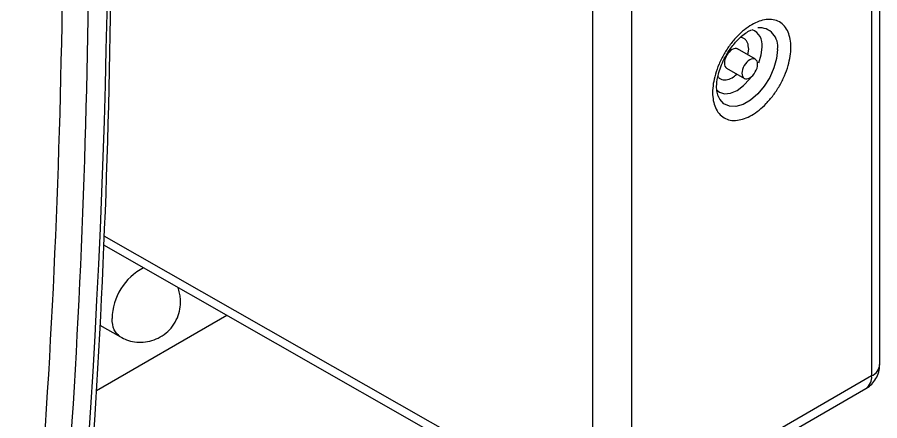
# Model space of a CAD drawing. Header units: millimetres. Extents: x 0 to 432, y 0 to 279.
# Drawn here: x 381.64 to 412.82, y 182.17 to 196.75 of the extents above; entities that cross this region are included whole.
import ezdxf

# ---------------------------------------------------------------- set-up
doc = ezdxf.new("R2010")
doc.units = ezdxf.units.MM

msp = doc.modelspace()

# ---------------------------------------------------------------- linework, layer by layer
for p, q in [((412.817, 184.201), (412.817, 216.706)), ((412.525, 216.298), (412.525, 183.793)), ((402.445, 178.788), (402.445, 211.293)), ((403.857, 178.789), (403.857, 211.294)), ((408.326, 195.232), (407.677, 195.607)), ((408.05, 195.392), (408.081, 195.602)), ((407.277, 194.914), (407.926, 194.54)), ((384.771, 188.856), (402.445, 178.788)), ((384.756, 188.524), (402.657, 178.327)), ((384.503, 183.261), (389.218, 185.983)), ((384.626, 185.63), (385.369, 185.201)), ((412.525, 183.793), (403.857, 178.789)), ((403.649, 178.331), (412.317, 183.335))]:
    msp.add_line(p, q)
at = {"flags": 128}
for points in [[(409.122, 195.591), (409.09, 195.266), (408.995, 194.923), (408.843, 194.581), (408.643, 194.261), (408.407, 193.981), (408.147, 193.758), (407.88, 193.604), (407.621, 193.528), (407.384, 193.535), (407.184, 193.624), (407.033, 193.79), (406.972, 193.914)], [(408.45, 195.103), (408.533, 195.389), (408.564, 195.677)], [(406.915, 194.134), (407.021, 194.048), (407.208, 193.99), (407.426, 194.012), (407.66, 194.111), (407.894, 194.282), (408.112, 194.512), (408.173, 194.591)]]:
    msp.add_lwpolyline(points, dxfattribs=at)
for centre, radius, start, end in [((55.8, 203.36), 329.154, 352.78216, 7.21784), ((407.99, 195.763), 0.58, 351.4712, 68.7022), ((408.458, 195.703), 0.673, 350.3653, 94.1967), ((387.201, 185.812), 2.133, 117.8241, 178.5697), ((412.339, 184.235), 0.48, 292.7739, 355.906), ((412.034, 183.739), 0.493, 305.0246, 6.2871)]:
    msp.add_arc(centre, radius, start, end)
for points, knots in [([(380.708, 244.897), (382.433, 230.276), (383.3, 216.007), (383.3, 188.468), (382.433, 175.2), (380.708, 162.572)], [0, 0, 0, 0, 0.5, 0.5, 1, 1, 1, 1]), ([(382.452, 162.066), (384.185, 174.753), (385.057, 188.084), (385.057, 215.751), (384.185, 230.088), (382.452, 244.777)], [0, 0, 0, 0, 0.5, 0.5, 1, 1, 1, 1]), ([(381.642, 162.061), (383.373, 174.731), (384.244, 188.042), (384.244, 215.67), (383.373, 229.986), (381.642, 244.654)], [0, 0, 0, 0, 0.5, 0.5, 1, 1, 1, 1]), ([(409.605, 195.665), (409.605, 195.563), (409.588, 195.348), (409.511, 194.998), (409.381, 194.633), (409.197, 194.268), (408.973, 193.925), (408.721, 193.631), (408.457, 193.389), (408.191, 193.206), (407.924, 193.081), (407.66, 193.018), (407.408, 193.022), (407.184, 193.105), (407, 193.258), (406.87, 193.474), (406.793, 193.734), (406.768, 194.028), (406.793, 194.35), (406.87, 194.699), (407, 195.065), (407.184, 195.43), (407.408, 195.772), (407.66, 196.067), (407.924, 196.309), (408.19, 196.491), (408.457, 196.617), (408.721, 196.68), (408.973, 196.675), (409.197, 196.593), (409.381, 196.44), (409.511, 196.224), (409.588, 195.964), (409.605, 195.768), (409.605, 195.665)], [0, 0, 0, 0, 0.02999, 0.060002, 0.092479, 0.125, 0.157477, 0.189998, 0.219977, 0.25, 0.279979, 0.310002, 0.342479, 0.375, 0.407477, 0.439998, 0.469977, 0.5, 0.529979, 0.560002, 0.592479, 0.625, 0.657477, 0.689998, 0.719977, 0.75, 0.779979, 0.810002, 0.842479, 0.875, 0.907477, 0.939998, 0.969988, 1, 1, 1, 1]), ([(406.979, 193.897), (406.959, 193.961), (406.922, 194.081), (406.918, 194.348), (406.963, 194.64), (407.066, 194.964), (407.195, 195.257), (407.387, 195.583), (407.664, 195.933), (407.95, 196.185), (408.123, 196.272), (408.18, 196.301)], [0, 0, 0, 0, 0.105983, 0.197528, 0.333561, 0.421446, 0.51478, 0.618203, 0.751006, 0.918103, 1, 1, 1, 1]), ([(408.081, 195.602), (408.073, 195.684), (408.061, 195.811), (407.986, 195.93), (407.908, 195.992), (407.843, 196.024), (407.802, 196.024), (407.797, 196.024)], [0, 0, 0, 0, 0.369842, 0.571382, 0.772297, 0.973837, 1, 1, 1, 1]), ([(407.683, 195.604), (407.631, 195.634), (407.557, 195.626), (407.409, 195.541), (407.336, 195.463), (407.231, 195.282), (407.201, 195.179), (407.201, 195.008), (407.231, 194.941), (407.283, 194.911)], [0, 0, 0, 0, 0.25, 0.25, 0.5, 0.5, 0.75, 0.75, 1, 1, 1, 1]), ([(408.403, 195.053), (408.403, 194.967), (408.372, 194.865), (408.267, 194.684), (408.194, 194.606), (408.046, 194.52), (407.972, 194.513), (407.867, 194.574), (407.837, 194.641), (407.837, 194.812), (407.867, 194.915), (407.972, 195.096), (408.046, 195.174), (408.194, 195.259), (408.267, 195.266), (408.372, 195.206), (408.403, 195.138), (408.403, 195.053)], [0, 0, 0, 0, 0.125, 0.125, 0.25, 0.25, 0.375, 0.375, 0.5, 0.5, 0.625, 0.625, 0.75, 0.75, 0.875, 0.875, 1, 1, 1, 1]), ([(406.971, 194.61), (406.975, 194.603), (406.998, 194.564), (407.059, 194.521), (407.153, 194.485), (407.292, 194.483), (407.467, 194.538), (407.595, 194.651), (407.65, 194.699)], [0, 0, 0, 0, 0.034253, 0.189181, 0.34459, 0.499517, 0.784705, 1, 1, 1, 1]), ([(385.369, 185.203), (385.443, 185.165), (385.605, 185.08), (385.886, 185.013), (386.197, 184.999), (386.516, 185.058), (386.821, 185.188), (387.094, 185.389), (387.318, 185.654), (387.469, 185.959), (387.543, 186.276), (387.549, 186.55), (387.509, 186.785), (387.474, 186.924), (387.441, 186.992), (387.439, 186.996)], [0, 0, 0, 0, 0.07004, 0.152419, 0.239331, 0.329263, 0.421293, 0.515041, 0.610649, 0.709041, 0.796816, 0.881269, 0.936766, 0.996724, 1, 1, 1, 1]), ([(385.368, 185.202), (385.282, 185.275), (385.11, 185.42), (385.082, 185.717), (385.068, 185.866)], [0, 0, 0, 0, 0.499798, 1, 1, 1, 1]), ([(412.314, 183.34), (412.342, 183.354), (412.439, 183.405), (412.58, 183.541), (412.72, 183.748), (412.807, 183.977), (412.809, 184.133), (412.81, 184.201)], [0, 0, 0, 0, 0.09098, 0.311903, 0.553124, 0.806743, 1, 1, 1, 1])]:
    msp.add_open_spline(points, degree=3, knots=knots)

doc.saveas('drawing.dxf')
